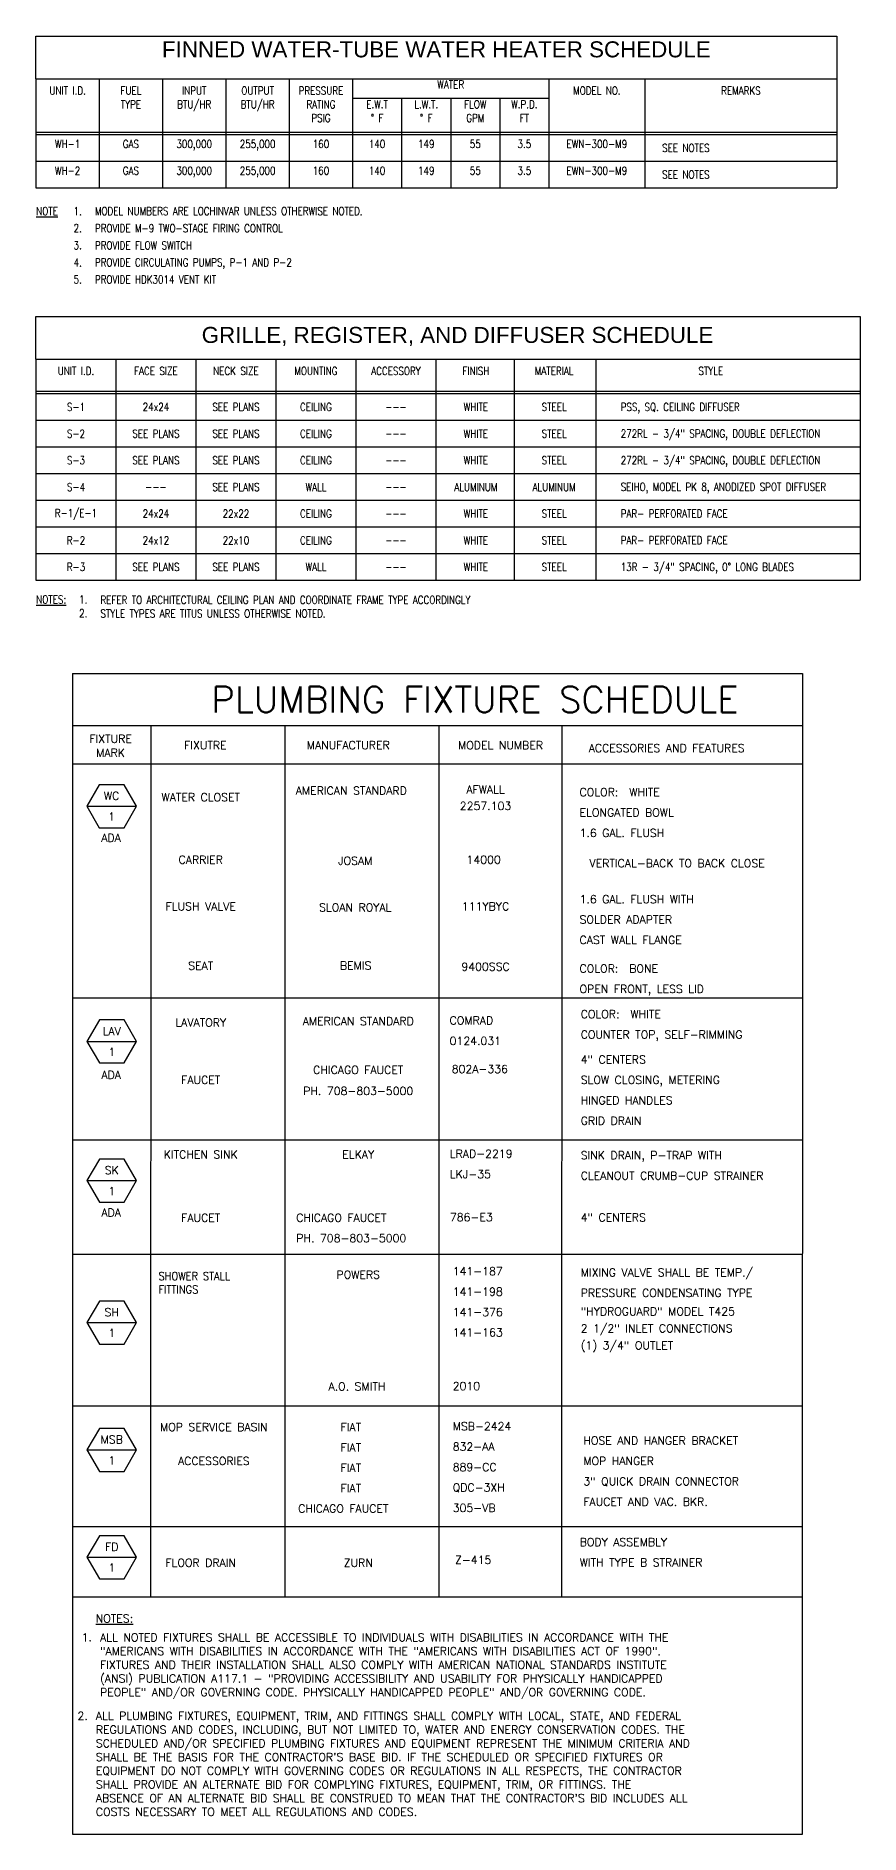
# Model space of a CAD drawing. Extents: x 3.8 to 30.1, y 0.4 to 21.9.
# Drawn here: x 20.49 to 30.14, y 0.88 to 21.95 of the extents above; entities that cross this region are included whole.
import ezdxf
from ezdxf.enums import TextEntityAlignment as Align

# ---------------------------------------------------------------- set-up
doc = ezdxf.new("R2010")
doc.units = 0
doc.header["$LTSCALE"] = 96
doc.header["$MEASUREMENT"] = 0
for name, color, linetype in [('DETAIL', 3, 'CONTINUOUS'), ('DETAILTX', 1, 'CONTINUOUS'), ('TEXT', 1, 'CONTINUOUS'), ('TEXT_SCHED', 1, 'CONTINUOUS')]:
    doc.layers.add(name, color=color, linetype=linetype)
doc.styles.add('ARIALPS', font='ARIAL.TTF', dxfattribs={"height": 0.1875})
doc.styles.add('BOLD', font='ARIAL.TTF')
doc.styles.add('NOTES', font='simplex', dxfattribs={"height": 15})
doc.styles.add('ROMANSPS', font='romans.shx', dxfattribs={"width": 0.9, "height": 0.09375})
doc.styles.get("Standard").update_dxf_attribs({"font": 'romans.shx', "width": 0.9, "height": 9})
doc.styles.add('SUBTITLES', font='simplex', dxfattribs={"height": 21})
doc.styles.add('TITLES', font='simplex', dxfattribs={"height": 48})

msp = doc.modelspace()

# ---------------------------------------------------------------- linework, layer by layer
at = {"layer": 'DETAIL'}
for p, q in [((20.486, 21.446), (20.486, 21.946)), ((20.486, 21.946), (29.873, 21.946)), ((29.873, 21.946), (29.873, 21.446)), ((20.486, 21.446), (20.486, 20.165)), ((20.486, 21.446), (29.873, 21.446)), ((21.228, 21.446), (21.228, 20.165)), ((21.97, 21.446), (21.97, 20.165)), ((22.713, 21.446), (22.713, 20.165)), ((23.455, 21.446), (23.455, 20.165)), ((24.197, 21.446), (24.197, 20.165)), ((26.498, 21.446), (26.498, 20.165)), ((27.623, 21.446), (27.623, 20.165)), ((29.873, 21.446), (29.873, 20.165)), ((26.498, 21.214), (24.197, 21.214)), ((24.772, 21.214), (24.772, 20.165)), ((25.347, 21.214), (25.347, 20.165)), ((25.922, 21.214), (25.922, 20.165)), ((20.486, 20.821), (29.873, 20.821)), ((20.486, 20.79), (29.873, 20.79)), ((20.486, 20.478), (29.873, 20.478)), ((20.486, 20.165), (29.873, 20.165)), ((20.486, 18.161), (20.486, 18.661)), ((20.486, 18.661), (30.144, 18.661)), ((30.144, 18.661), (30.144, 18.161)), ((20.486, 18.161), (20.486, 15.568)), ((20.486, 18.161), (30.144, 18.161)), ((21.424, 18.161), (21.424, 15.568)), ((22.361, 18.161), (22.361, 15.568)), ((23.299, 18.161), (23.299, 15.568)), ((24.236, 18.161), (24.236, 15.568)), ((25.174, 18.161), (25.174, 15.568)), ((25.174, 18.161), (25.174, 15.568)), ((26.09, 18.161), (26.09, 15.568)), ((27.049, 18.161), (27.049, 15.568)), ((30.144, 18.161), (30.144, 15.568)), ((20.486, 17.786), (30.144, 17.786)), ((20.486, 17.755), (30.144, 17.755)), ((20.486, 17.443), (30.144, 17.443)), ((20.486, 17.13), (30.144, 17.13)), ((20.486, 16.818), (30.144, 16.818)), ((20.486, 16.505), (30.144, 16.505)), ((20.486, 16.193), (30.144, 16.193)), ((20.486, 15.88), (30.144, 15.88)), ((20.486, 15.568), (30.144, 15.568)), ((20.916, 14.475), (29.469, 14.475)), ((20.916, 14.475), (20.916, 0.876)), ((29.469, 14.475), (29.467, 0.876)), ((20.916, 13.866), (29.469, 13.866)), ((21.831, 13.866), (21.829, 3.657)), ((23.406, 3.657), (23.408, 13.866)), ((25.209, 13.866), (25.207, 3.657)), ((26.649, 13.866), (26.647, 3.657)), ((20.916, 13.416), (29.469, 13.416)), ((21.083, 12.921), (21.664, 12.921)), ((20.916, 10.677), (29.469, 10.677)), ((21.083, 10.164), (21.664, 10.164)), ((20.916, 9.012), (29.469, 9.012)), ((21.083, 8.533), (21.664, 8.533)), ((20.916, 7.671), (29.468, 7.671)), ((21.083, 6.87), (21.664, 6.87)), ((20.916, 5.895), (29.469, 5.895)), ((21.084, 5.377), (21.664, 5.377)), ((20.916, 4.479), (29.47, 4.479)), ((21.084, 4.12), (21.664, 4.12)), ((20.916, 3.657), (29.468, 3.657)), ((20.917, 3.657), (29.47, 3.657)), ((20.914, 0.876), (29.468, 0.876))]:
    msp.add_line(p, q, dxfattribs=at)
for points in [[(21.228, 13.172), (21.083, 12.921), (21.228, 12.669), (21.519, 12.669), (21.664, 12.921), (21.519, 13.172)], [(21.229, 10.416), (21.083, 10.164), (21.229, 9.913), (21.519, 9.913), (21.664, 10.164), (21.519, 10.416)], [(21.229, 8.784), (21.083, 8.533), (21.229, 8.281), (21.519, 8.281), (21.664, 8.533), (21.519, 8.784)], [(21.229, 7.121), (21.083, 6.87), (21.229, 6.618), (21.519, 6.618), (21.664, 6.87), (21.519, 7.121)], [(21.229, 5.628), (21.084, 5.377), (21.229, 5.125), (21.519, 5.125), (21.664, 5.377), (21.519, 5.628)], [(21.229, 4.371), (21.084, 4.12), (21.229, 3.868), (21.519, 3.868), (21.664, 4.12), (21.519, 4.371)]]:
    msp.add_lwpolyline(points, close=True, dxfattribs=at)

# ---------------------------------------------------------------- texts
at = {"layer": 'DETAILTX', "style": 'BOLD'}
msp.add_text('FINNED WATER-TUBE WATER HEATER SCHEDULE', height=0.1875, dxfattribs=at).set_placement((25.179, 21.696), align=Align.CENTER)
at = {"layer": 'DETAILTX', "width": 0.8}
for s, p in [('UNIT I.D.', (20.857, 21.259)), ('FUEL', (21.599, 21.259)), ('INPUT', (22.341, 21.259)), ('OUTPUT', (23.084, 21.259)), ('PRESSURE', (23.826, 21.259)), ('WATER', (25.347, 21.33)), ('MODEL NO.', (27.06, 21.259)), ('REMARKS', (28.748, 21.259)), ('TYPE', (21.599, 21.098)), ('BTU/HR', (22.341, 21.098)), ('BTU/HR', (23.084, 21.098)), ('RATING', (23.826, 21.098)), ('E.W.T', (24.484, 21.098)), ('L.W.T.', (25.06, 21.098)), ('FLOW', (25.635, 21.098)), ('W.P.D.', (26.21, 21.098)), ('PSIG', (23.826, 20.938)), ('%%D F', (24.484, 20.938)), ('%%D F', (25.06, 20.938)), ('GPM', (25.635, 20.938)), ('FT', (26.21, 20.938))]:
    msp.add_text(s, height=0.0938, dxfattribs=at).set_placement(p, align=Align.CENTER)
for s, height, p in [('%%UNOTE', 0.0938, (20.489, 19.847)), ('1.', 0.0938, (20.927, 19.847)), ('MODEL NUMBERS ARE LOCHINVAR UNLESS OTHERWISE NOTED.', 0.09375, (21.177, 19.847)), ('2.', 0.0938, (20.927, 19.647)), ('PROVIDE M-9 TWO-STAGE FIRING CONTROL', 0.09375, (21.177, 19.647)), ('3.', 0.0938, (20.927, 19.446)), ('PROVIDE FLOW SWITCH', 0.09375, (21.177, 19.446)), ('4.', 0.0938, (20.927, 19.246)), ('PROVIDE CIRCULATING PUMPS, P-1 AND P-2', 0.09375, (21.177, 19.246)), ('5.', 0.0938, (20.927, 19.046)), ('PROVIDE HDK3014 VENT KIT', 0.09375, (21.177, 19.046))]:
    msp.add_text(s, height=height, dxfattribs=at).set_placement(p)
at = {"layer": 'TEXT', "width": 0.8}
for s, p in [('WH-1', (20.857, 20.634)), ('GAS', (21.599, 20.634)), ('300,000', (22.341, 20.634)), ('255,000', (23.084, 20.634)), ('160', (23.826, 20.634)), ('140', (24.484, 20.634)), ('149', (25.06, 20.634)), ('55', (25.635, 20.634)), ('3.5', (26.21, 20.634)), ('EWN-300-M9', (27.06, 20.634)), ('WH-2', (20.857, 20.321)), ('GAS', (21.599, 20.321)), ('300,000', (22.341, 20.321)), ('255,000', (23.084, 20.321)), ('160', (23.826, 20.321)), ('140', (24.484, 20.321)), ('149', (25.06, 20.321)), ('55', (25.635, 20.321)), ('3.5', (26.21, 20.321)), ('EWN-300-M9', (27.06, 20.321))]:
    msp.add_text(s, height=0.0938, dxfattribs=at).set_placement(p, align=Align.CENTER)
for s, height, p in [('SEE NOTES', 0.0938, (27.825, 20.587)), ('SEE NOTES', 0.0938, (27.825, 20.275)), ('PSS, SQ. CEILING DIFFUSER', 0.09375, (27.339, 17.552)), ('SEIHO, MODEL PK 8, ANODIZED SPOT DIFFUSER', 0.09375, (27.339, 16.615))]:
    msp.add_text(s, height=height, dxfattribs=at).set_placement(p)
for s, p in [('24x24', (21.892, 17.599)), ('SEE PLANS', (22.83, 17.599)), ('CEILING', (23.767, 17.599)), ('---', (24.705, 17.599)), ('WHITE', (25.642, 17.599)), ('STEEL', (26.559, 17.599)), ('SEE PLANS', (21.892, 17.286)), ('SEE PLANS', (22.83, 17.286)), ('CEILING', (23.767, 17.286)), ('---', (24.705, 17.286)), ('WHITE', (25.642, 17.286)), ('STEEL', (26.559, 17.286)), ('SEE PLANS', (21.892, 16.974)), ('SEE PLANS', (22.83, 16.974)), ('CEILING', (23.767, 16.974)), ('---', (24.705, 16.974)), ('WHITE', (25.642, 16.974)), ('STEEL', (26.559, 16.974)), ('---', (21.892, 16.661)), ('SEE PLANS', (22.83, 16.661)), ('WALL', (23.767, 16.661)), ('---', (24.705, 16.661)), ('ALUMINUM', (25.642, 16.661)), ('ALUMINUM', (26.559, 16.661)), ('24x24', (21.892, 16.349)), ('22x22', (22.83, 16.349)), ('CEILING', (23.767, 16.349)), ('---', (24.705, 16.349)), ('WHITE', (25.642, 16.349)), ('STEEL', (26.559, 16.349)), ('24x12', (21.892, 16.036)), ('22x10', (22.83, 16.036)), ('CEILING', (23.767, 16.036)), ('---', (24.705, 16.036)), ('WHITE', (25.642, 16.036)), ('STEEL', (26.559, 16.036))]:
    msp.add_text(s, height=0.0938, dxfattribs=at).set_placement(p, align=Align.MIDDLE)
at = {"layer": 'TEXT'}
for s, height, style, p in [('PLUMBING FIXTURE SCHEDULE', 0.30465, 'TITLES', (25.631, 14.018)), ('FIXTURE', 0.0938, 'NOTES', (21.361, 13.664)), ('MARK', 0.0938, 'NOTES', (21.361, 13.501)), ('FIXUTRE', 0.0938, 'NOTES', (22.471, 13.588)), ('MANUFACTURER', 0.09375, 'NOTES', (24.146, 13.589)), ('MODEL NUMBER', 0.09375, 'NOTES', (25.931, 13.588)), ('ACCESSORIES AND FEATURES', 0.09375, 'NOTES', (27.878, 13.555)), ('WATER CLOSET', 0.09375, 'NOTES', (22.417, 12.979)), ('AFWALL', 0.0938, 'NOTES', (25.755, 13.069)), ('2257.103', 0.0938, 'NOTES', (25.755, 12.877)), ('CARRIER', 0.0938, 'NOTES', (22.417, 12.247)), ('JOSAM', 0.0938, 'NOTES', (24.228, 12.235)), ('14000', 0.0938, 'NOTES', (25.733, 12.247)), ('VERTICAL-BACK TO BACK CLOSE', 0.09375, 'NOTES', (28, 12.205)), ('FLUSH VALVE', 0.09375, 'NOTES', (22.417, 11.7)), ('SLOAN ROYAL', 0.09375, 'NOTES', (24.228, 11.688)), ('111YBYC', 0.0938, 'NOTES', (25.755, 11.7)), ('SEAT', 0.0938, 'NOTES', (22.417, 11.005)), ('BEMIS', 0.0938, 'NOTES', (24.233, 11.006)), ('9400SSC', 0.0938, 'NOTES', (25.755, 10.993)), ('LAVATORY', 0.0938, 'NOTES', (22.417, 10.338)), ('AMERICAN STANDARD', 0.09375, 'NOTES', (24.263, 10.355)), ('FAUCET', 0.0938, 'NOTES', (22.417, 9.667)), ('CHICAGO FAUCET', 0.09375, 'NOTES', (24.263, 9.784)), ('802A-336', 0.0938, 'NOTES', (25.688, 9.794)), ('PH. 708-803-5000', 0.09375, 'NOTES', (24.263, 9.537)), ('KITCHEN SINK', 0.09375, 'NOTES', (22.417, 8.793)), ('ELKAY', 0.0938, 'NOTES', (24.263, 8.793)), ('FAUCET', 0.0938, 'NOTES', (22.417, 8.051)), ('786-E3', 0.0938, 'NOTES', (25.588, 8.058)), ('POWERS', 0.0938, 'NOTES', (24.263, 7.384)), ('MOP SERVICE BASIN', 0.09375, 'NOTES', (22.571, 5.599)), ('ACCESSORIES', 0.09375, 'NOTES', (22.571, 5.201)), ('FLOOR DRAIN', 0.09375, 'NOTES', (22.417, 4.008)), ('ZURN', 0.0938, 'NOTES', (24.264, 4.008)), ('Z-415', 0.0938, 'NOTES', (25.61, 4.041))]:
    msp.add_text(s, height=height, dxfattribs=dict(at, style=style)).set_placement(p, align=Align.CENTER)
at = {"layer": 'TEXT', "style": 'NOTES'}
for s, p in [('WC', (21.373, 13.042)), ('1', (21.373, 12.799)), ('ADA', (21.366, 12.55)), ('LAV', (21.374, 10.286)), ('1', (21.374, 10.042)), ('ADA', (21.367, 9.772)), ('SK', (21.374, 8.655)), ('1', (21.374, 8.411)), ('ADA', (21.367, 8.158)), ('SH', (21.374, 6.991)), ('1', (21.374, 6.748)), ('MSB', (21.374, 5.499)), ('1', (21.374, 5.255)), ('FD', (21.374, 4.242)), ('1', (21.374, 3.998))]:
    msp.add_text(s, height=0.0938, dxfattribs=at).set_placement(p, align=Align.MIDDLE)
at = {"layer": 'TEXT'}
for s, height, style, p in [('AMERICAN STANDARD', 0.09375, 'NOTES', (23.531, 13.056)), ('COLOR:  WHITE', 0.09375, 'NOTES', (26.857, 13.038)), ('ELONGATED BOWL', 0.09375, 'NOTES', (26.857, 12.799)), ('1.6 GAL. FLUSH', 0.09375, 'NOTES', (26.857, 12.56)), ('1.6 GAL. FLUSH WITH', 0.09375, 'NOTES', (26.857, 11.784)), ('SOLDER ADAPTER', 0.09375, 'NOTES', (26.857, 11.545)), ('CAST WALL FLANGE', 0.09375, 'NOTES', (26.857, 11.306)), ('COLOR:  BONE', 0.09375, 'NOTES', (26.857, 10.971)), ('OPEN FRONT, LESS LID', 0.09375, 'NOTES', (26.857, 10.732)), ('COMRAD', 0.0938, 'NOTES', (25.334, 10.363)), ('COLOR:  WHITE', 0.09375, 'NOTES', (26.87, 10.437)), ('0124.031', 0.0938, 'NOTES', (25.334, 10.124)), ('COUNTER TOP, SELF-RIMMING', 0.09375, 'NOTES', (26.87, 10.198)), ('4" CENTERS', 0.0938, 'NOTES', (26.87, 9.905)), ('SLOW CLOSING, METERING', 0.09375, 'NOTES', (26.87, 9.666)), ('HINGED HANDLES', 0.09375, 'NOTES', (26.87, 9.427)), ('GRID DRAIN', 0.0938, 'NOTES', (26.87, 9.188)), ('LRAD-2219', 0.0938, 'NOTES', (25.336, 8.802)), ('SINK DRAIN, P-TRAP WITH ', 0.09375, 'NOTES', (26.87, 8.783)), ('LKJ-35', 0.0938, 'NOTES', (25.336, 8.562)), ('CLEANOUT CRUMB-CUP STRAINER', 0.09375, 'NOTES', (26.87, 8.544)), ('CHICAGO FAUCET', 0.09375, 'NOTES', (23.537, 8.051)), ('4" CENTERS', 0.0938, 'NOTES', (26.87, 8.055)), ('PH. 708-803-5000', 0.09375, 'NOTES', (23.537, 7.812)), ('141-187', 0.0938, 'NOTES', (25.37, 7.424)), ('MIXING VALVE SHALL BE TEMP./', 0.09375, 'NOTES', (26.87, 7.41)), ('141-198', 0.0938, 'NOTES', (25.37, 7.185)), ('PRESSURE CONDENSATING TYPE', 0.09375, 'NOTES', (26.87, 7.171)), ('141-376', 0.0938, 'NOTES', (25.37, 6.946)), ('"HYDROGUARD" MODEL T425', 0.09375, 'NOTES', (26.87, 6.954)), ('141-163', 0.0938, 'NOTES', (25.37, 6.707)), ('2 1/2" INLET CONNECTIONS', 0.09375, 'NOTES', (26.87, 6.755)), ('(1) 3/4" OUTLET', 0.09375, 'NOTES', (26.87, 6.556)), ('A.O. SMITH', 0.0938, 'NOTES', (23.915, 6.075)), ('2010', 0.0938, 'NOTES', (25.37, 6.079)), ('FIAT', 0.0938, 'NOTES', (24.056, 5.599)), ('MSB-2424', 0.0938, 'NOTES', (25.37, 5.608)), ('HOSE AND HANGER BRACKET', 0.09375, 'NOTES', (26.901, 5.44)), ('FIAT', 0.0938, 'NOTES', (24.056, 5.36)), ('832-AA', 0.0938, 'NOTES', (25.37, 5.369)), ('MOP HANGER ', 0.09375, 'NOTES', (26.901, 5.201)), ('FIAT', 0.0938, 'NOTES', (24.056, 5.121)), ('889-CC', 0.0938, 'NOTES', (25.37, 5.129)), ('FIAT', 0.0938, 'NOTES', (24.056, 4.882)), ('QDC-3XH', 0.0938, 'NOTES', (25.37, 4.89)), ('3" QUICK DRAIN CONNECTOR', 0.09375, 'NOTES', (26.901, 4.962)), ('CHICAGO FAUCET', 0.09375, 'NOTES', (23.56, 4.643)), ('305-VB', 0.0938, 'NOTES', (25.37, 4.651)), ('FAUCET AND VAC. BKR.', 0.09375, 'NOTES', (26.901, 4.723)), ('BODY ASSEMBLY', 0.09375, 'NOTES', (26.858, 4.251)), ('WITH TYPE B STRAINER', 0.09375, 'NOTES', (26.858, 4.012)), ('%%uNOTES:', 0.0938, 'SUBTITLES', (21.186, 3.355)), ('1.', 0.0938, 'NOTES', (21.021, 3.134)), ('ALL NOTED FIXTURES SHALL BE ACCESSIBLE TO INDIVIDUALS WITH DISABILITIES IN ACCORDANCE WITH THE  ', 0.09375, 'NOTES', (21.237, 3.134)), ('"AMERICANS WITH DISABILITIES IN ACCORDANCE WITH THE "AMERICANS WITH DISABILITIES ACT OF 1990". ', 0.09375, 'NOTES', (21.237, 2.973)), ('FIXTURES AND THEIR INSTALLATION SHALL ALSO COMPLY WITH AMERICAN NATIONAL STANDARDS INSTITUTE', 0.09375, 'NOTES', (21.237, 2.813)), ('(ANSI) PUBLICATION A117.1 - "PROVIDING ACCESSIBILITY AND USABILITY FOR PHYSICALLY HANDICAPPED', 0.09375, 'NOTES', (21.237, 2.652)), ('PEOPLE" AND/OR GOVERNING CODE. PHYSICALLY HANDICAPPED PEOPLE" AND/OR GOVERNING CODE.', 0.09375, 'NOTES', (21.237, 2.491)), ('2.', 0.0938, 'NOTES', (20.973, 2.214)), ('ALL PLUMBING FIXTURES, EQUIPMENT, TRIM, AND FITTINGS SHALL COMPLY WITH LOCAL, STATE, AND FEDERAL', 0.09375, 'NOTES', (21.188, 2.214)), ('REGULATIONS AND CODES, INCLUDING, BUT NOT LIMITED TO, WATER AND ENERGY CONSERVATION CODES. THE ', 0.09375, 'NOTES', (21.188, 2.053)), ('SCHEDULED AND/OR SPECIFIED PLUMBING FIXTURES AND EQUIPMENT REPRESENT THE MINIMUM CRITERIA AND ', 0.09375, 'NOTES', (21.188, 1.892)), ("SHALL BE THE BASIS FOR THE CONTRACTOR'S BASE BID. IF THE SCHEDULED OR SPECIFIED FIXTURES OR", 0.09375, 'NOTES', (21.188, 1.732)), ('SHALL PROVIDE AN ALTERNATE BID FOR COMPLYING FIXTURES, EQUIPMENT, TRIM, OR FITTINGS. THE ', 0.09375, 'NOTES', (21.188, 1.41)), ('EQUIPMENT DO NOT COMPLY WITH GOVERNING CODES OR REGULATIONS IN ALL RESPECTS, THE CONTRACTOR', 0.09375, 'NOTES', (21.188, 1.571)), ("ABSENCE OF AN ALTERNATE BID SHALL BE CONSTRUED TO MEAN THAT THE CONTRACTOR'S BID INCLUDES ALL", 0.09375, 'NOTES', (21.188, 1.25)), ('COSTS NECESSARY TO MEET ALL REGULATIONS AND CODES.', 0.09375, 'NOTES', (21.188, 1.089))]:
    msp.add_text(s, height=height, dxfattribs=dict(at, style=style)).set_placement(p)
at = {"layer": 'TEXT', "insert": (21.922, 7.461), "char_height": 0.09375, "width": 1.10938, "attachment_point": 1, "style": 'ROMANSPS'}
msp.add_mtext('SHOWER STALL FITTINGS', dxfattribs=at)
at = {"layer": 'TEXT_SCHED', "style": 'ARIALPS'}
msp.add_text('GRILLE, REGISTER, AND DIFFUSER SCHEDULE', height=0.1875, dxfattribs=at).set_placement((25.426, 18.427), align=Align.MIDDLE)
at = {"layer": 'TEXT_SCHED', "width": 0.8}
for s, p in [('UNIT I.D.', (20.955, 17.974)), ('FACE SIZE', (21.892, 17.974)), ('NECK SIZE', (22.83, 17.974)), ('MOUNTING', (23.767, 17.974)), ('ACCESSORY', (24.705, 17.974)), ('FINISH', (25.642, 17.974)), ('MATERIAL', (26.559, 17.974)), ('STYLE', (28.395, 17.974))]:
    msp.add_text(s, height=0.0938, dxfattribs=at).set_placement(p, align=Align.CENTER)
for s, p in [('S-1', (20.955, 17.599)), ('S-2', (20.955, 17.286)), ('S-3', (20.955, 16.974)), ('S-4', (20.955, 16.661)), ('R-1/E-1', (20.955, 16.349)), ('R-2', (20.955, 16.036)), ('R-3', (20.955, 15.724)), ('SEE PLANS', (21.892, 15.724)), ('SEE PLANS', (22.83, 15.724)), ('WALL', (23.767, 15.724)), ('---', (24.705, 15.724)), ('WHITE', (25.642, 15.724)), ('STEEL', (26.559, 15.724))]:
    msp.add_text(s, height=0.0938, dxfattribs=at).set_placement(p, align=Align.MIDDLE)
for s, height, p in [('272RL - 3/4" SPACING, DOUBLE DEFLECTION', 0.09375, (27.339, 17.24)), ('272RL - 3/4" SPACING, DOUBLE DEFLECTION', 0.09375, (27.339, 16.927)), ('PAR- PERFORATED FACE', 0.09375, (27.339, 16.302)), ('PAR- PERFORATED FACE', 0.09375, (27.339, 15.99)), ('13R - 3/4" SPACING, 0%%D LONG BLADES', 0.09375, (27.339, 15.677)), ('%%UNOTES:', 0.0938, (20.489, 15.296)), ('1.', 0.0938, (20.992, 15.296)), ('REFER TO ARCHITECTURAL CEILING PLAN AND COORDINATE FRAME TYPE ACCORDINGLY', 0.09375, (21.242, 15.291)), ('2.', 0.0938, (20.992, 15.135)), ('STYLE TYPES ARE TITUS UNLESS OTHERWISE NOTED.', 0.09375, (21.242, 15.131))]:
    msp.add_text(s, height=height, dxfattribs=at).set_placement(p)

doc.saveas('drawing.dxf')
